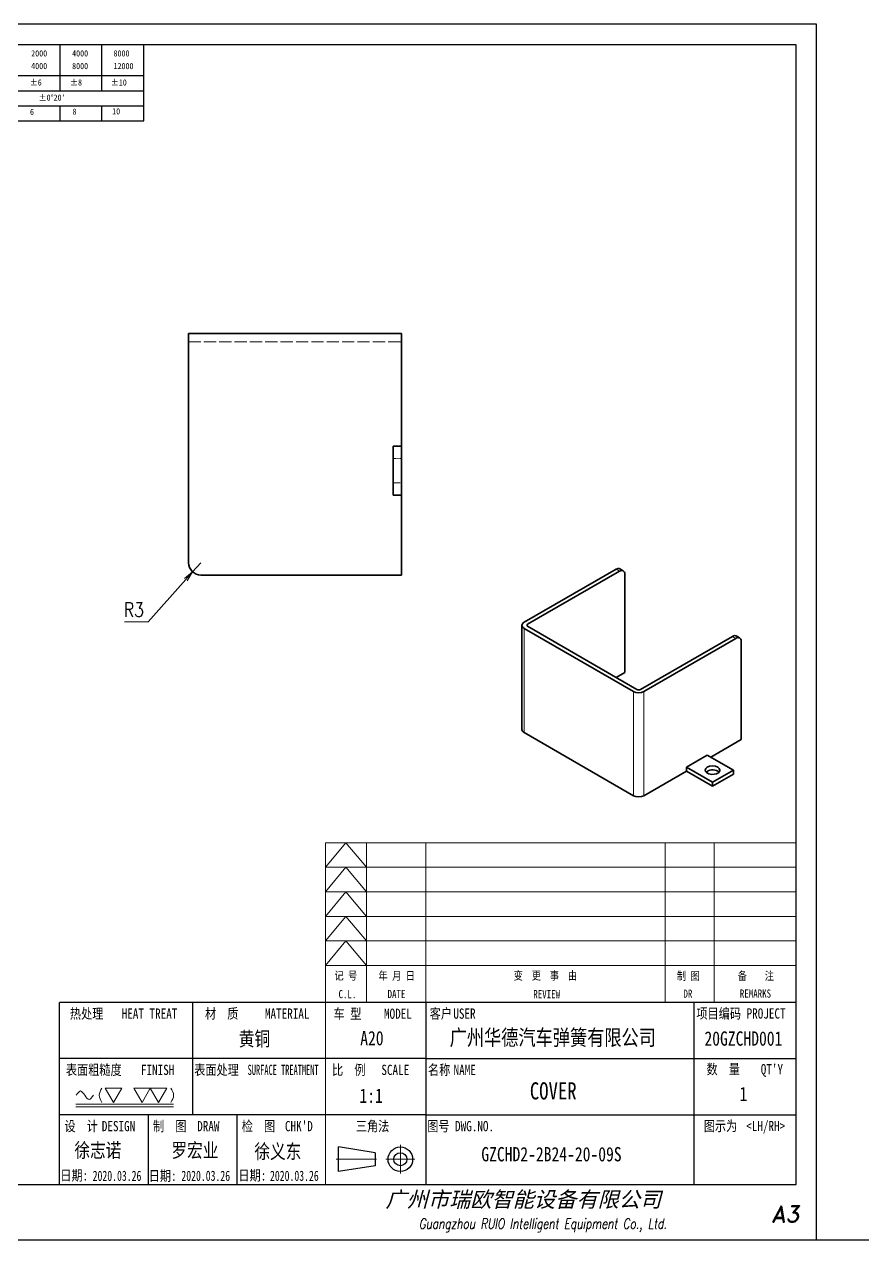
# Model space of a CAD drawing. Header units: millimetres. Extents: x 1201 to 11615, y -7347 to 2683.
# Drawn here: x 1593.2 to 1798.1, y -7347.5 to -7050.5 of the extents above; entities that cross this region are included whole.
import ezdxf
from ezdxf.enums import TextEntityAlignment as Align

# ---------------------------------------------------------------- set-up
doc = ezdxf.new("R2010")
doc.units = ezdxf.units.MM
doc.linetypes.add('AM_ISO02W050x2', pattern=[3.75, 3, -0.75])
doc.linetypes.add('CENTER', pattern=[2, 1.25, -0.25, 0.25, -0.25])
for name, color, linetype, lineweight in [('DIM', 3, 'Continuous', 20), ('DRAWING', 7, 'Continuous', 35), ('HIDDEN', 1, 'AM_ISO02W050x2', 18), ('图框', 7, 'Continuous', 15)]:
    doc.layers.add(name, color=color, linetype=linetype, lineweight=lineweight)
doc.layers.add('图\\M+19E79\\M+195B6\\M+18E9A', color=7, linetype='Continuous')
doc.styles.add('DIM', font='romans.shx', dxfattribs={"width": 0.8, "bigfont": 'bigfont.shx'})
doc.styles.add('STYLE1', font='')
doc.styles.add('国标', font='simfang.ttf', dxfattribs={"width": 0.8})
doc.styles.add('标题\\M+18E9A', font='romand.shx', dxfattribs={"oblique": 10, "bigfont": 'bigfont.shx'})
doc.styles.get('STYLE1').set_extended_font_data('SimSun')
doc.dimstyles.new('YH 1-1$4', dxfattribs={"dimtxt": 3.5, "dimasz": 2.5, "dimexe": 1, "dimexo": 0.625, "dimgap": 1.2, "dimtad": 1, "dimtoh": 1, "dimzin": 9, "dimdsep": 46, "dimtxsty": 'DIM', "dimblk": 'OPEN', "dimcen": 0, "dimclrd": 8, "dimclre": 8, "dimclrt": 2, "dimazin": 2, "dimtfac": 0.5, "dimtmove": 0, "dimatfit": 3, "dimldrblk": 'OPEN', "dimfxl": 0, "dimtolj": 1, "dimlwd": 13, "dimlwe": 13, "dimarcsym": 0})

# ---------------------------------------------------------------- blocks, each defined once
blk = doc.blocks.new('GZDEH零件A3图框V01版')
at = {"color": 1, "linetype": 'CENTER', "lineweight": 5, "ltscale": 16.256}
for p, q in [((3175.79, -1823.28), (3175.79, -1830.32)), ((3179.31, -1826.8), (3172.27, -1826.8))]:
    blk.add_line(p, q, dxfattribs=at)
at = {"color": 2, "linetype": 'ByBlock', "lineweight": 30}
for p, q in [((3169.66, -1825.2), (3160.66, -1823.8)), ((3160.66, -1829.8), (3160.66, -1823.8)), ((3169.66, -1825.2), (3169.66, -1828.4)), ((3169.66, -1828.4), (3160.66, -1829.8))]:
    blk.add_line(p, q, dxfattribs=at)
at = {"color": 1, "linetype": 'CENTER', "lineweight": 5, "ltscale": 9.144}
blk.add_line((3169.96, -1826.8), (3160.14, -1826.8), dxfattribs=at)
at = {"color": 2, "linetype": 'ByBlock', "lineweight": 30}
for radius in [3, 1.6]:
    blk.add_circle((3175.79, -1826.8), radius, dxfattribs=at)
at = {"layer": 'Defpoints', "linetype": 'Continuous'}
for p, q in [((3277.49, -1549.46), (2857.49, -1549.46)), ((3277.49, -1846.46), (3277.49, -1549.46)), ((2857.49, -1846.46), (3277.49, -1846.46))]:
    blk.add_line(p, q, dxfattribs=at)
at = {"layer": '图\\M+19E79\\M+195B6\\M+18E9A', "linetype": 'Continuous', "lineweight": 30}
for p, q in [((3272.49, -1554.46), (2882.49, -1554.46)), ((3272.49, -1832.96), (3272.49, -1554.46)), ((2882.49, -1832.96), (3272.49, -1832.96))]:
    blk.add_line(p, q, dxfattribs=at)
at = {"layer": '图\\M+19E79\\M+195B6\\M+18E9A', "color": 9}
for p, q in [((3092.64, -1561.98), (3092.64, -1554.46)), ((3102.86, -1561.98), (3102.86, -1554.46)), ((3113.09, -1573.08), (3113.09, -1554.46)), ((2996.09, -1561.98), (3113.09, -1561.98)), ((3092.64, -1565.68), (3092.64, -1561.98)), ((3102.86, -1565.68), (3102.86, -1561.98)), ((2996.09, -1565.68), (3113.09, -1565.68)), ((2996.09, -1569.38), (3113.09, -1569.38)), ((3092.64, -1573.08), (3092.64, -1569.38)), ((3102.86, -1573.08), (3102.86, -1569.38)), ((2990.09, -1573.08), (3113.09, -1573.08)), ((3272.49, -1788.46), (3092.49, -1788.46)), ((3124.99, -1788.46), (3124.99, -1815.96)), ((3181.99, -1788.46), (3181.99, -1832.96)), ((3247.49, -1788.46), (3247.49, -1832.96)), ((3181.99, -1802.21), (3092.49, -1802.21)), ((3181.99, -1802.21), (3272.49, -1802.21)), ((3181.99, -1815.96), (3092.49, -1815.96)), ((3114.17, -1815.96), (3114.17, -1832.96)), ((3114.17, -1815.96), (3114.17, -1832.96)), ((3135.83, -1815.96), (3135.83, -1832.96)), ((3135.83, -1815.96), (3135.83, -1832.96)), ((3181.99, -1815.96), (3272.49, -1815.96))]:
    blk.add_line(p, q, dxfattribs=at)
at = {"layer": '图\\M+19E79\\M+195B6\\M+18E9A', "color": 7}
blk.add_line((3272.49, -1788.46), (3092.49, -1788.46), dxfattribs=at)
at = {"layer": '图\\M+19E79\\M+195B6\\M+18E9A', "color": 9, "linetype": 'Continuous'}
blk.add_line((3092.49, -1832.96), (3092.49, -1788.46), dxfattribs=at)
at = {"layer": '图框', "color": 7}
for p, q in [((3157.49, -1749.46), (3272.49, -1749.46)), ((3157.49, -1832.96), (3157.49, -1749.46))]:
    blk.add_line(p, q, dxfattribs=at)
at = {"layer": '图框', "color": 9}
for p, q in [((3157.49, -1755.46), (3162.49, -1749.46)), ((3162.49, -1749.46), (3167.49, -1755.46)), ((3167.49, -1788.46), (3167.49, -1749.46)), ((3240.49, -1788.46), (3240.49, -1749.46)), ((3252.49, -1749.46), (3252.49, -1788.46)), ((3157.49, -1755.46), (3272.49, -1755.46)), ((3157.49, -1761.46), (3162.49, -1755.46)), ((3162.49, -1755.46), (3167.49, -1761.46)), ((3157.49, -1761.46), (3272.49, -1761.46)), ((3157.49, -1767.46), (3162.49, -1761.46)), ((3162.49, -1761.46), (3167.49, -1767.46)), ((3157.49, -1767.46), (3272.49, -1767.46)), ((3157.49, -1773.46), (3162.49, -1767.46)), ((3162.49, -1767.46), (3167.49, -1773.46)), ((3157.49, -1773.46), (3272.49, -1773.46)), ((3157.49, -1779.46), (3162.49, -1773.46)), ((3162.49, -1773.46), (3167.49, -1779.46)), ((3157.49, -1779.46), (3272.49, -1779.46))]:
    blk.add_line(p, q, dxfattribs=at)
at = {"layer": '图框', "color": 9, "linetype": 'Continuous'}
blk.add_line((3181.99, -1749.46), (3181.99, -1832.96), dxfattribs=at)
at = {"layer": '图\\M+19E79\\M+195B6\\M+18E9A', "color": 9, "style": '国标'}
for s, height, width, p in [('2000', 1.5, 0.8, (3085.57, -1557.31)), ('4000', 1.5, 0.8, (3095.57, -1557.31)), ('8000', 1.5, 0.8, (3105.7, -1557.31)), ('4000', 1.5, 0.8, (3085.57, -1560.41)), ('8000', 1.5, 0.8, (3095.57, -1560.41)), ('12000', 1.5, 0.8, (3105.7, -1560.41)), ('±6', 1.5, 0.8, (3085.22, -1564.42)), ('±8', 1.5, 0.8, (3095.06, -1564.42)), ('±10', 1.5, 0.8, (3105.02, -1564.42)), ("±0%%D20'", 1.5, 0.8, (3087.38, -1568.12)), ('6', 1.5, 0.8, (3085.28, -1571.6)), ('8', 1.5, 0.8, (3095.68, -1571.56)), ('10', 1.5, 0.8, (3105.36, -1571.47)), ('热处理', 2.5, 0.8, (3095.03, -1792.46)), ('材  质', 2.5, 0.8, (3128.04, -1792.46)), ('项目编码 PROJECT', 2.5, 0.8, (3248.13, -1792.43)), ('表面粗糙度', 2.5, 0.8, (3094.05, -1806.21)), ('表面处理', 2.5, 0.8, (3125.41, -1806.21)), ('SURFACE TREATMENT', 2.5, 0.6, (3138.47, -1806.21)), ('比  例\u3000', 2.5, 0.8, (3159.1, -1806.21)), ('SCALE', 2.5, 0.8, (3171.15, -1806.21)), ('名称\u3000', 2.5, 0.8, (3182.54, -1806.21)), ('NAME', 2.5, 0.8, (3188.8, -1806.21)), ('数  量', 2.5, 0.8, (3250.61, -1806.05)), ("QT'Y ", 2.5, 0.8, (3263.86, -1806.05)), (' DESIGN', 2.5, 0.8, (3101.47, -1819.96)), (' DRAW', 2.5, 0.8, (3124.78, -1819.96)), ("CHK'D", 2.5, 0.8, (3147.58, -1819.96)), ('三角法', 2.5, 0.8, (3164.9, -1819.96)), ('图号', 2.5, 0.8, (3182.36, -1819.96)), ('DWG.NO.', 2.5, 0.8, (3189.16, -1819.96)), ('图示为', 2.5, 0.8, (3249.94, -1819.93)), ('<LH/RH>', 2.5, 0.8, (3260.31, -1819.93))]:
    blk.add_text(s, height=height, dxfattribs=dict(at, width=width)).set_placement(p)
at = {"layer": '图\\M+19E79\\M+195B6\\M+18E9A', "color": 9, "style": '国标', "width": 0.8}
for s, p in [('HEAT TREAT', (3114.49, -1792.46)), ('MATERIAL', (3148.14, -1792.46)), ('客户', (3185.68, -1792.46)), ('USER', (3191.46, -1792.46)), ('FINISH', (3116.48, -1806.21)), ('设  计', (3097.79, -1819.96)), ('制  图', (3119.43, -1819.96)), ('检  图', (3141.11, -1819.96)), ('日期:', (3096.09, -1832)), ('日期:', (3117.71, -1832.1)), ('日期:', (3139.62, -1832))]:
    blk.add_text(s, height=2.5, dxfattribs=at).set_placement(p, align=Align.CENTER)
for s, p in [('车 型', (3162.87, -1791.2)), ('MODEL', (3175.2, -1791.24))]:
    blk.add_text(s, height=2.5, dxfattribs=at).set_placement(p, align=Align.MIDDLE)
at = {"layer": '图\\M+19E79\\M+195B6\\M+18E9A', "color": 7, "lineweight": -3, "style": 'STYLE1', "oblique": 15}
blk.add_text('广州市瑞欧智能设备有限公司', height=3.8, dxfattribs=at).set_placement((3172.16, -1838.51))
at = {"layer": '图\\M+19E79\\M+195B6\\M+18E9A', "color": 7, "style": '标题\\M+18E9A', "oblique": 10}
blk.add_text('A3', height=4, dxfattribs=at).set_placement((3269.91, -1840.2), align=Align.MIDDLE)
at = {"layer": '图\\M+19E79\\M+195B6\\M+18E9A', "color": 7, "style": '标题\\M+18E9A', "oblique": 10, "width": 0.75}
blk.add_text('Guangzhou RUIO Intelligent Equipment Co., Ltd. ', height=2.5, dxfattribs=at).set_placement((3211.26, -1842.9), align=Align.MIDDLE)
at = {"layer": '图框', "color": 9, "style": '国标', "width": 0.8}
for s, p in [('记 号', (3162.47, -1782.94)), ('年 月 日', (3174.9, -1782.98)), ('变  更  事  由', (3211.24, -1782.93)), ('C.L.', (3162.86, -1787.45)), ('DATE', (3174.85, -1787.42)), ('REVIEW', (3211.55, -1787.45))]:
    blk.add_text(s, height=2, dxfattribs=at).set_placement(p, align=Align.CENTER)
for s, p in [('制 图', (3246.15, -1781.95)), ('备    注', (3262.68, -1781.92)), ('DR', (3246.06, -1786.34)), ('REMARKS', (3262.57, -1786.32))]:
    blk.add_text(s, height=2, dxfattribs=at).set_placement(p, align=Align.MIDDLE)
blk = doc.blocks.new('FINISH_012')
at = {"layer": 'DIM'}
for p, q in [((-16.94, -5), (-14.06, -5)), ((-15.5, -7.5), (-16.94, -5)), ((-14.06, -5), (-15.5, -7.5)), ((-11.94, -5), (-9.06, -5)), ((-10.5, -7.5), (-11.94, -5)), ((-9.06, -5), (-10.5, -7.5)), ((-7.61, -7.5), (-9.06, -5)), ((-9.06, -5), (-6.17, -5)), ((-6.17, -5), (-7.61, -7.5)), ((-22.04, -7.78), (-5, -7.78)), ((-22.04, -8.28), (-5, -8.28))]:
    blk.add_line(p, q, dxfattribs=at)
for points in [[(-22, -6.25), (-21.25, -5.5), (-20.5, -6.25), (-19.75, -7), (-19, -6.25)], [(-17.5, -5), (-18, -6.25), (-17.5, -7.5)], [(-5.5, -5), (-5, -6.25), (-5.5, -7.5)]]:
    blk.add_spline(points, degree=3, dxfattribs=at)
blk = doc.blocks.new('5R78EUE')
at = {"color": 7, "lineweight": 13, "ltscale": 0.040825}
for p, q in [((192769.31, 7126.17), (192767.89, 7126.99)), ((192816.68, 7098.82), (192815.27, 7099.64))]:
    blk.add_line(p, q, dxfattribs=at)
at = {"color": 7, "lineweight": 13, "ltscale": 0.020412}
blk.add_line((192731.83, 7103.72), (192731.83, 7104.54), dxfattribs=at)
at = {"color": 7, "lineweight": 13}
for p, q in [((192730.42, 7060.44), (192730.42, 7102.9)), ((192774.96, 7077.18), (192774.96, 7034.73)), ((192779.21, 7034.73), (192779.21, 7077.18))]:
    blk.add_line(p, q, dxfattribs=at)
at = {"layer": 'DRAWING', "lineweight": 35}
for p, q in [((192767.89, 7126.99), (192730.42, 7105.35)), ((192769.31, 7126.17), (192731.83, 7104.54)), ((192771.43, 7124.95), (192771.43, 7084.94)), ((192729.54, 7061.67), (192729.54, 7104.13)), ((192776.38, 7078), (192731.83, 7103.72)), ((192730.42, 7102.9), (192774.96, 7077.18)), ((192815.27, 7099.64), (192777.79, 7078)), ((192816.68, 7098.82), (192779.21, 7077.18)), ((192818.8, 7097.6), (192818.8, 7057.59)), ((192730.42, 7060.44), (192774.96, 7034.73)), ((192796.53, 7044.73), (192779.21, 7034.73))]:
    blk.add_line(p, q, dxfattribs=at)
at = {"layer": 'DRAWING', "lineweight": 35, "ltscale": 0.040825}
for p, q in [((192769.39, 7127.14), (192770.81, 7126.32)), ((192816.77, 7099.79), (192818.18, 7098.97)), ((192796.53, 7044.73), (192796.53, 7046.36)), ((192815.62, 7045.14), (192815.62, 7043.5)), ((192807.14, 7038.6), (192807.14, 7040.24))]:
    blk.add_line(p, q, dxfattribs=at)
at = {"layer": 'DRAWING', "lineweight": 35, "ltscale": 0.102064}
blk.add_line((192767.89, 7082.9), (192771.43, 7084.94), dxfattribs=at)
at = {"layer": 'DRAWING', "lineweight": 35, "ltscale": 0.357217}
blk.add_line((192818.8, 7057.59), (192806.43, 7050.44), dxfattribs=at)
at = {"layer": 'DRAWING', "lineweight": 35, "ltscale": 0.244949}
for p, q in [((192796.53, 7046.36), (192805.01, 7051.26)), ((192807.14, 7040.24), (192815.62, 7045.14)), ((192815.62, 7043.5), (192807.14, 7038.6))]:
    blk.add_line(p, q, dxfattribs=at)
at = {"layer": 'DRAWING', "lineweight": 35, "ltscale": 0.306186}
for p, q in [((192805.01, 7051.26), (192815.62, 7045.14)), ((192796.53, 7046.36), (192807.14, 7040.24)), ((192796.53, 7044.73), (192807.14, 7038.6))]:
    blk.add_line(p, q, dxfattribs=at)
at = {"layer": 'DRAWING', "lineweight": 35}
for centre, major_axis, ratio, start_param, end_param in [((192767.89, 7124.54), (1.5, 2.6), 0.577349, 0.000001, 0.785399), ((192769.31, 7123.72), (-1.5, -2.6), 0.577349, 3.141593, 3.926992), ((192769.31, 7123.72), (-1.5, -2.6), 0.577349, 2.356195, 3.141593), ((192732.54, 7104.13), (-3, 0), 0.577351, 5.49779, 6.283186), ((192732.54, 7104.13), (-3, 0), 0.577351, 0.000001, 0.785397), ((192732.54, 7104.13), (1, 0), 0.577351, 2.356195, 3.141593), ((192732.54, 7104.13), (1, 0), 0.577351, 3.141593, 3.926992), ((192815.27, 7097.19), (1.5, 2.6), 0.577349, 0.000001, 0.785399), ((192816.68, 7096.37), (-1.5, -2.6), 0.577349, 3.141593, 3.926992), ((192816.68, 7096.37), (-1.5, -2.6), 0.577349, 2.356195, 3.141593), ((192777.08, 7078.41), (-3, 0), 0.577351, 0.785399, 2.356195), ((192777.08, 7078.41), (1, 0), 0.577351, 3.926992, 5.497788), ((192732.54, 7061.67), (3, 0), 0.577351, 3.141593, 3.926992), ((192807.14, 7045.14), (-3, 0), 0.577351, 3.141593, 6.283185), ((192807.14, 7045.14), (-3, 0), 0.577351, 6.283185, 9.13938), ((192807.14, 7043.5), (3, 0), 0.577351, 0.785399, 2.650711), ((192807.14, 7043.5), (3, 0), 0.577351, 0.49088, 0.785399), ((192807.14, 7045.14), (-3, 0), 0.577351, 2.856195, 3.141593), ((192777.08, 7035.95), (3, 0), 0.577351, 3.926992, 5.497788)]:
    blk.add_ellipse(centre, major_axis=major_axis, ratio=ratio, start_param=start_param, end_param=end_param, dxfattribs=at)
blk = doc.blocks.new('_Open')
at = {"color": 0, "linetype": 'ByBlock', "lineweight": -2}
for p, q in [((-1, 0.17), (0, 0)), ((-1, -0.17), (0, 0)), ((0, 0), (-1, 0))]:
    blk.add_line(p, q, dxfattribs=at)
blk = doc.blocks.new('*D807')
at = {"layer": 'Defpoints', "color": 0, "ltscale": 2, "transparency": 16777216}
for p in [(1634.39, -7184.29), (1636.39, -7182.06)]:
    blk.add_point(p, dxfattribs=at)
at = {"layer": 'DIM', "color": 8, "lineweight": 13, "ltscale": 2, "transparency": 16777216}
for p, q in [((1636.39, -7182.06), (1634.39, -7184.29)), ((1623.49, -7196.5), (1632.73, -7186.16)), ((1617.75, -7196.5), (1623.49, -7196.5))]:
    blk.add_line(p, q, dxfattribs=at)
at = {"layer": 'DIM', "color": 8, "lineweight": 13, "ltscale": 2, "transparency": 16777216, "xscale": 2.5, "yscale": 2.5, "zscale": 2.5, "rotation": 48.21026419492745}
blk.add_blockref('_Open', (1634.39, -7184.29), dxfattribs=at)
at = {"layer": 'DIM', "color": 2, "ltscale": 2, "transparency": 16777216, "insert": (1620.02, -7193.55), "char_height": 3.5, "attachment_point": 5, "style": 'DIM'}
blk.add_mtext('\\A1;R3', dxfattribs=at)

msp = doc.modelspace()

# ---------------------------------------------------------------- linework, layer by layer
msp.add_line((1201.092, -7347.472), (10120.957, -7347.472))
at = {"layer": 'DRAWING', "lineweight": 35, "ltscale": 0.075}
for p, q in [((1633.394, -7129.058), (1633.394, -7126.058)), ((1685.394, -7126.058), (1685.394, -7129.058))]:
    msp.add_line(p, q, dxfattribs=at)
at = {"layer": 'DRAWING', "lineweight": 35}
for p, q in [((1685.394, -7126.058), (1633.394, -7126.058)), ((1633.394, -7182.058), (1633.394, -7129.058)), ((1685.394, -7129.058), (1685.394, -7153.558)), ((1636.394, -7185.058), (1685.394, -7185.058))]:
    msp.add_line(p, q, dxfattribs=at)
at = {"layer": 'DRAWING', "lineweight": 35, "ltscale": 0.3}
for p, q in [((1683.394, -7165.558), (1683.394, -7153.558)), ((1685.394, -7153.558), (1685.394, -7165.558))]:
    msp.add_line(p, q, dxfattribs=at)
at = {"layer": 'DRAWING', "lineweight": 35, "ltscale": 0.05}
for p, q in [((1683.394, -7153.558), (1685.394, -7153.558)), ((1685.394, -7165.558), (1683.394, -7165.558))]:
    msp.add_line(p, q, dxfattribs=at)
at = {"layer": 'DRAWING', "lineweight": 35, "ltscale": 0.4875}
msp.add_line((1685.394, -7165.558), (1685.394, -7185.058), dxfattribs=at)
at = {"layer": 'DRAWING', "lineweight": 35}
msp.add_arc((1636.394, -7182.058), 3, 180, 270, dxfattribs=at)
at = {"layer": 'HIDDEN'}
msp.add_line((1633.394, -7128.058), (1685.394, -7128.058), dxfattribs=at)
at = {"layer": 'HIDDEN', "ltscale": 0.05}
for p, q in [((1685.394, -7156.558), (1683.394, -7156.558)), ((1685.394, -7156.558), (1683.394, -7156.558)), ((1683.394, -7162.558), (1685.394, -7162.558)), ((1683.394, -7162.558), (1685.394, -7162.558))]:
    msp.add_line(p, q, dxfattribs=at)

# ---------------------------------------------------------------- block references
at = {"layer": 'DIM', "xscale": 0.6000000000058208, "yscale": 0.5999999999985448, "zscale": 0.6}
msp.add_blockref('5R78EUE', (-113922.853, -11459.818), dxfattribs=at)
at = {"layer": '图\\M+19E79\\M+195B6\\M+18E9A', "xscale": 1.399999999994179, "yscale": 1.400000000001455, "zscale": 1.40000000000009}
msp.add_blockref('FINISH_012', (1636.728, -7303.436), dxfattribs=at)
at = {"layer": '图框'}
msp.add_blockref('GZDEH零件A3图框V01版', (-1490.645, -5501.011), dxfattribs=at)

# ---------------------------------------------------------------- texts
at = {"layer": '图\\M+19E79\\M+195B6\\M+18E9A', "color": 3, "style": '国标'}
for s, height, width, p in [('黄铜', 3.5, 0.8, (1645.668, -7300.131)), ('A20', 3.5, 0.8, (1675.341, -7299.976)), ('广州华德汽车弹簧有限公司', 3.85, 0.8, (1697.19, -7299.992)), ('20GZCHD001', 3.5, 0.8, (1759.457, -7300.063)), ('COVER', 4.2, 0.8, (1716.789, -7313.209)), ('1:1', 3.5, 0.8, (1675.146, -7314.04)), ('1', 3.5, 0.8, (1768.026, -7313.608)), ('徐志诺', 3.5, 0.8, (1605.492, -7327.368)), ('罗宏业', 3.5, 0.8, (1629.223, -7327.368)), ('徐义东', 3.5, 0.8, (1649.483, -7327.656)), ('GZCHD2-2B24-20-09S', 3.5, 0.8, (1704.935, -7328.329)), ('2020.03.26', 2.5, 0.7, (1609.953, -7333.108)), ('2020.03.26', 2.5, 0.7, (1631.633, -7333.108)), ('2020.03.26', 2.5, 0.7, (1653.293, -7333.108))]:
    msp.add_text(s, height=height, dxfattribs=dict(at, width=width)).set_placement(p)

# ---------------------------------------------------------------- dimensions: what is measured, and where the dimension line sits
at = {"layer": 'DIM', "ltscale": 2}
dim = msp.add_radius_dim(center=(1636.394, -7182.058), mpoint=(1634.394, -7184.295), dimstyle='YH 1-1$4', dxfattribs=at)
dim.commit()
dim.dimension.update_dxf_attribs({"geometry": '*D807', "text_midpoint": (1620.019, -7196.5), "dimtype": 164})

doc.saveas('drawing.dxf')
